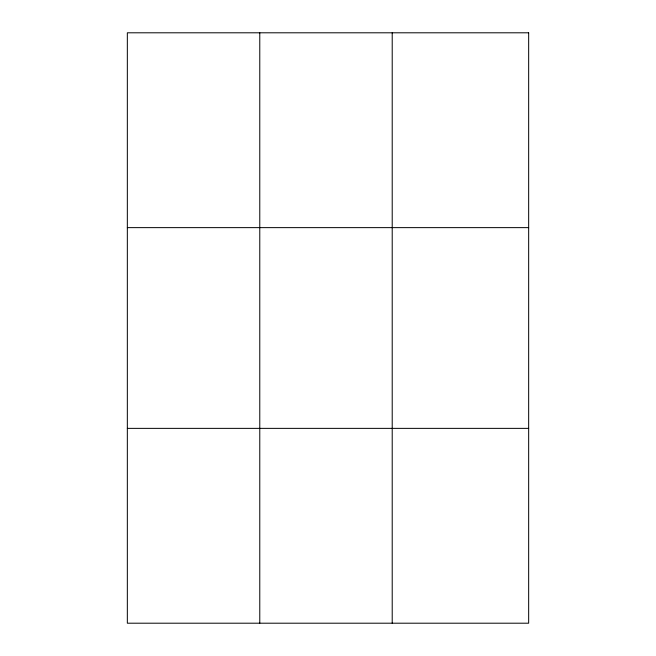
<?xml version="1.0" encoding="UTF-8"?>
<svg xmlns="http://www.w3.org/2000/svg" width="656" height="656" viewBox="0 0 656 656"><rect width="100%" height="100%" fill="white"/><g stroke="black" fill="none" stroke-linecap="round" stroke-linejoin="round"><path stroke-width="0.98" d="M259.776 32.8L259.776 623.2M392.214 32.8L392.214 623.2M127.338 227.632L528.662 227.632M127.338 428.368L528.662 428.368M528.662 32.8L528.662 623.2L127.338 623.2L127.338 32.8L528.662 32.8"/></g></svg>
